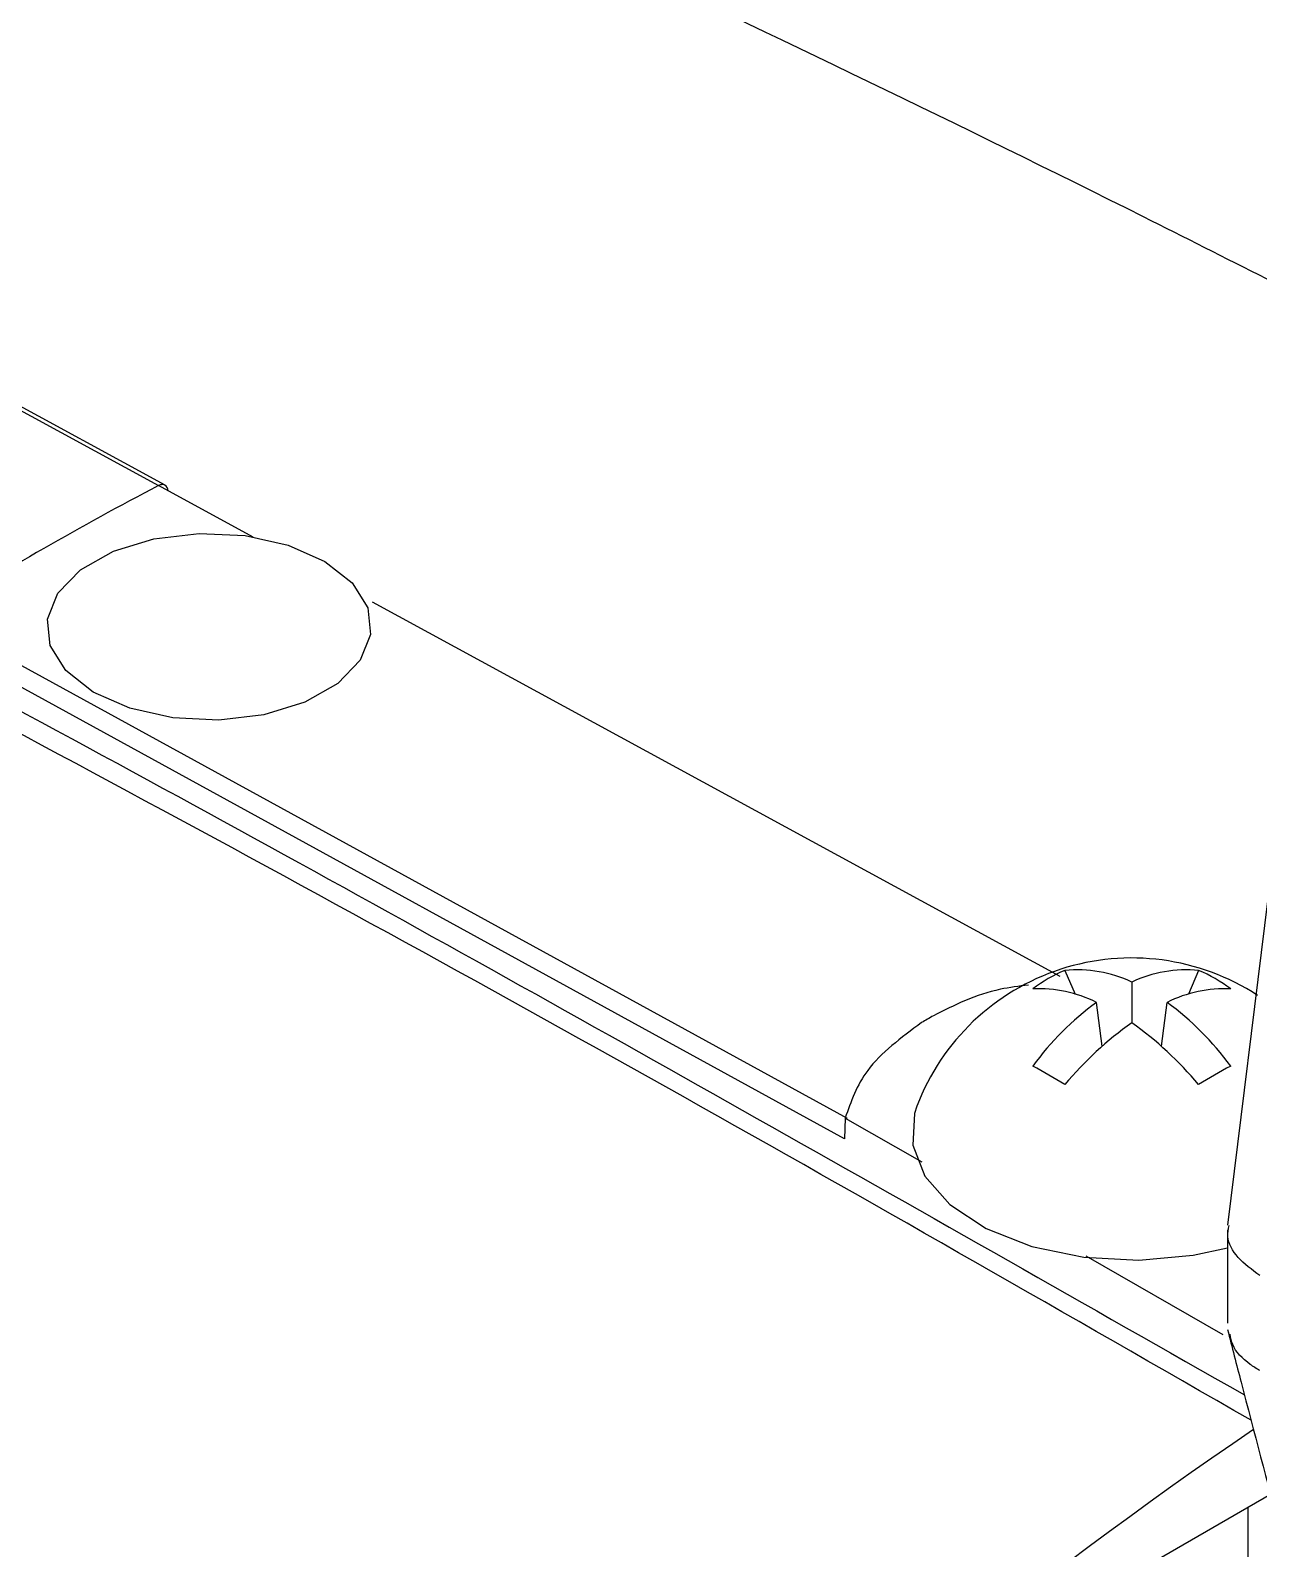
# Model space of a CAD drawing. Extents: x 17.3 to 113.1, y 4.8 to 84.5.
# Drawn here: x 25.113 to 26.431, y 68.977 to 70.607 of the extents above; entities that cross this region are included whole.
import ezdxf

# ---------------------------------------------------------------- set-up
doc = ezdxf.new("R2010")
doc.units = 0
doc.header["$MEASUREMENT"] = 0
doc.layers.add('OBJECT', color=7, linetype='CONTINUOUS')

msp = doc.modelspace()

# ---------------------------------------------------------------- linework, layer by layer
at = {"layer": 'OBJECT'}
for p, q in [((25.2578, 70.1188), (23.9027, 70.8574)), ((23.9027, 70.8532), (25.2507, 70.1184)), ((25.3522, 70.0632), (25.2507, 70.1184)), ((26.2181, 69.5917), (25.4805, 69.9934)), ((25.9898, 69.4391), (25.0074, 69.978)), ((25.9867, 69.4174), (24.9978, 69.96)), ((26.4409, 69.6751), (26.3977, 69.3245)), ((26.2232, 69.5981), (26.234, 69.5726)), ((26.3666, 69.5981), (26.3558, 69.5726)), ((26.2949, 69.5856), (26.2949, 69.5419)), ((26.2631, 69.5167), (26.257, 69.5638)), ((26.3267, 69.5167), (26.3328, 69.5638)), ((25.9874, 69.4396), (25.9867, 69.4174)), ((25.9874, 69.4396), (26.0695, 69.3925)), ((26.3974, 69.3197), (26.3974, 69.2193)), ((26.2455, 69.2917), (26.3927, 69.2074)), ((26.1823, 68.885), (26.4438, 69.036)), ((26.4199, 68.9129), (26.4199, 69.0222))]:
    msp.add_line(p, q, dxfattribs=at)
at = {"layer": 'OBJECT', "flags": 128}
for points in [[(25.4752, 69.9872), (25.4782, 69.9587), (25.4672, 69.9309), (25.443, 69.9059), (25.4076, 69.8859), (25.3639, 69.8725), (25.3155, 69.8668), (25.2662, 69.8691), (25.22, 69.8794), (25.1807, 69.8967), (25.1515, 69.9198), (25.1347, 69.9467), (25.1317, 69.9752), (25.1427, 70.003), (25.1669, 70.0279), (25.2023, 70.0479), (25.2459, 70.0613), (25.2944, 70.0671), (25.3437, 70.0648), (25.3899, 70.0545), (25.4292, 70.0371), (25.4584, 70.0141), (25.4752, 69.9872)], [(26.0644, 69.4525), (26.0618, 69.4446), (26.0599, 69.4104), (26.0728, 69.3771), (26.0997, 69.3467), (26.1388, 69.321), (26.1877, 69.3019), (26.2434, 69.2903), (26.3023, 69.2871), (26.3607, 69.2924), (26.3974, 69.3005)]]:
    msp.add_lwpolyline(points, dxfattribs=at)
at = {"layer": 'OBJECT'}
for centre, radius, start, end in [((26.7156, 67.3), 3.1763, 117.4627, 122.5319), ((25.2545, 70.1129), 0.00666, 0.1509, 124.0628), ((26.2949, 69.3648), 0.2466, 56.8453, 159.164), ((26.2877, 69.4465), 0.1648, 113.0747, 126.9199), ((26.2365, 69.4626), 0.1361, 64.606, 95.6229), ((26.3533, 69.4626), 0.1361, 84.3771, 115.3941), ((26.302, 69.4465), 0.1648, 53.0803, 66.9251), ((26.195, 69.4399), 0.1385, 63.4128, 92.5897), ((26.442, 69.3107), 0.3134, 126.1629, 143.8844), ((26.3948, 69.4399), 0.1385, 87.4104, 116.5872), ((26.1478, 69.3107), 0.3134, 36.1157, 53.837), ((27.6866, 66.7552), 3.2221, 119.8667, 120.128), ((26.512, 69.235), 0.3759, 125.2848, 140.2138), ((26.0777, 69.235), 0.3759, 39.7862, 54.7151), ((25.5646, 68.3746), 1.2829, 59.1157, 60.8897), ((27.025, 68.3748), 1.2827, 119.1102, 120.8845), ((29.0606, 65.2154), 4.6983, 124.1136, 145.2129)]:
    msp.add_arc(centre, radius, start, end, dxfattribs=at)
for points, knots in [([(26.5708, 70.2732), (26.4831, 70.318), (26.2002, 70.4625), (25.7166, 70.6946), (25.1209, 70.9702), (24.5204, 71.2319), (24.1142, 71.404), (23.9072, 71.4855), (23.9027, 71.4873)], [0, 0, 0, 0, 0.100493, 0.324349, 0.548083, 0.771657, 0.995036, 1, 1, 1, 1]), ([(23.9027, 70.4895), (24.0554, 70.4148), (24.5545, 70.1706), (25.3927, 69.7248), (26.0777, 69.3349), (26.4158, 69.1424)], [0, 0, 0, 0, 0.182357, 0.596483, 1, 1, 1, 1]), ([(26.423, 69.1152), (26.2261, 69.2283), (25.8305, 69.4556), (25.2377, 69.7814), (24.6394, 70.0983), (24.1948, 70.3275), (23.9476, 70.4483), (23.9027, 70.4703)], [0, 0, 0, 0, 0.234374, 0.470784, 0.705435, 0.94652, 1, 1, 1, 1]), ([(25.259, 70.1175), (25.2587, 70.1179), (25.2576, 70.1194), (25.2547, 70.1199), (25.2521, 70.1189), (25.2507, 70.1184)], [0, 0, 0, 0, 0.203963, 0.601982, 1, 1, 1, 1]), ([(26.184, 69.5824), (26.1738, 69.5811), (26.1351, 69.5762), (26.1046, 69.5607), (26.082, 69.5494)], [0, 0, 0, 0, 0.262538, 1, 1, 1, 1]), ([(26.0693, 69.542), (26.0474, 69.5258), (26.007, 69.4958), (25.9936, 69.4572), (25.9874, 69.4396)], [0, 0, 0, 0, 0.541514, 1, 1, 1, 1]), ([(26.4322, 69.2706), (26.4238, 69.2768), (26.4069, 69.2894), (26.3964, 69.3088), (26.3986, 69.3203), (26.3993, 69.3243)], [0, 0, 0, 0, 0.39606, 0.792114, 1, 1, 1, 1]), ([(26.3976, 69.2126), (26.4024, 69.1938), (26.421, 69.1218), (26.4402, 69.0494), (26.4544, 68.9959)], [0, 0, 0, 0, 0.260609, 1, 1, 1, 1]), ([(26.4322, 69.1685), (26.4287, 69.1707), (26.4162, 69.1785), (26.4031, 69.1919), (26.4011, 69.204), (26.4004, 69.2078)], [0, 0, 0, 0, 0.207739, 0.748506, 1, 1, 1, 1]), ([(28.3018, 69.196), (28.2434, 69.1975), (28.1265, 69.2004), (27.9407, 69.1778), (27.748, 69.1347), (27.5508, 69.0694), (27.3528, 68.984), (27.1533, 68.8788), (26.952, 68.7528), (26.7526, 68.6083), (26.5584, 68.4481), (26.3689, 68.2722), (26.1826, 68.0804), (26.0634, 67.9397), (26.0038, 67.8694)], [0, 0, 0, 0, 0.082347, 0.164694, 0.249433, 0.334172, 0.416519, 0.498866, 0.583605, 0.668344, 0.750089, 0.831834, 0.915917, 1, 1, 1, 1])]:
    msp.add_open_spline(points, degree=3, knots=knots, dxfattribs=at)

doc.saveas('drawing.dxf')
